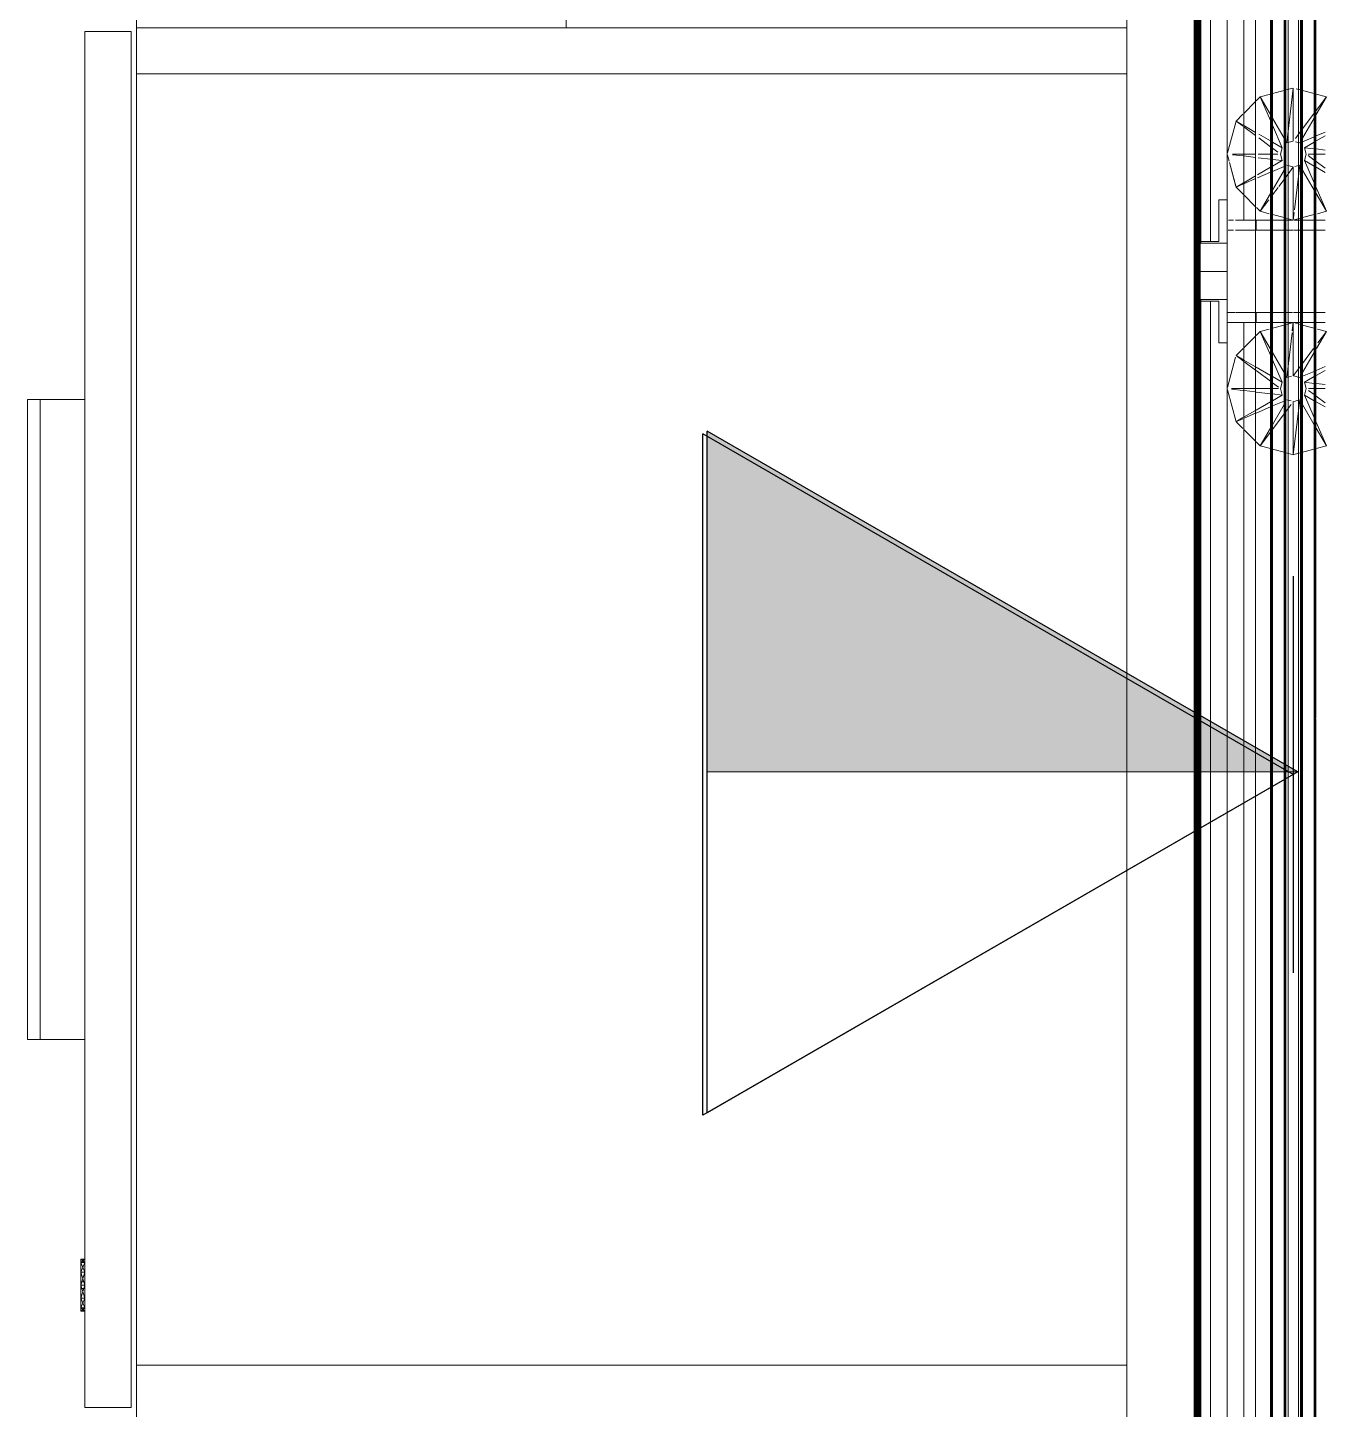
# Model space of a CAD drawing. Header units: inches. Extents: x 0 to 1536, y 72 to 1354.
# Drawn here: x 577.86 to 597.5, y 113.39 to 134.3 of the extents above; entities that cross this region are included whole.
import ezdxf

# ---------------------------------------------------------------- set-up
doc = ezdxf.new("R2010")
doc.units = ezdxf.units.IN
doc.header["$MEASUREMENT"] = 0
for name, color, linetype, lineweight in [('A-ANNO-NOTE', 131, 'Continuous', 9), ('G-IMPT', 8, 'Continuous', 9), ('I-FURN-PNLS', 30, 'Continuous', 9)]:
    doc.layers.add(name, color=color, linetype=linetype, lineweight=lineweight)

# ---------------------------------------------------------------- blocks, each defined once
blk = doc.blocks.new('WORKSTATION_1 - NCARB Leverage OPT A_dwg_3_KPWL4236-V59-Level XX  POWER _ SIGNAL')
at = {"layer": 'G-IMPT'}
for p, q in [((34.859, 0.5), (34.817, 0.345)), ((34.817, 0.345), (34.859, 0.5)), ((34.817, 0.345), (34.859, 0.5)), ((34.859, 0.5), (35.127, 0.345)), ((35.067, 0.345), (34.859, 0.5)), ((35.45, 0.345), (35.391, 0.48)), ((35.448, 0.48), (35.526, 0.345)), ((35.648, 0.345), (35.664, 0.48)), ((35.725, 0.48), (35.725, 0.345)), ((35.837, 0.345), (35.938, 0.48)), ((36.002, 0.48), (35.924, 0.345)), ((36.231, 0.345), (36.591, 0.5)), ((36.591, 0.5), (36.323, 0.345)), ((36.627, 0.365), (36.591, 0.5)), ((36.591, 0.5), (36.627, 0.365)), ((36.591, 0.5), (36.627, 0.365)), ((36.725, 0.345), (36.725, 0.48)), ((36.725, 0.48), (36.725, 0.345)), ((36.875, 0.48), (36.875, 0.345)), ((36.875, 0.48), (36.875, 0.345)), ((34.809, 0.315), (34.763, 0.14)), ((34.763, 0.14), (34.809, 0.315)), ((34.763, 0.14), (34.809, 0.315)), ((35.342, 0.14), (35.107, 0.315)), ((35.179, 0.315), (35.483, 0.14)), ((35.538, 0.14), (35.463, 0.315)), ((35.543, 0.315), (35.628, 0.169)), ((35.628, 0.169), (35.645, 0.315)), ((35.725, 0.315), (35.725, 0.223)), ((35.746, 0.223), (35.815, 0.315)), ((35.822, 0.169), (36.162, 0.315)), ((35.907, 0.315), (35.822, 0.169)), ((36.271, 0.315), (35.967, 0.14)), ((36.687, 0.14), (36.641, 0.315)), ((36.641, 0.315), (36.687, 0.14)), ((36.641, 0.315), (36.687, 0.14)), ((36.725, 0.14), (36.725, 0.315)), ((36.725, 0.315), (36.725, 0.14)), ((36.875, 0.315), (36.875, 0.14)), ((36.875, 0.315), (36.875, 0.14)), ((35.556, -0.097), (34.725, 0)), ((34.725, 0), (35.53, 0)), ((34.754, 0.11), (34.737, 0.043)), ((34.737, 0.043), (34.754, 0.11)), ((34.737, 0.043), (34.754, 0.11)), ((35.488, 0.032), (35.383, 0.11)), ((35.539, 0.031), (35.556, 0.097)), ((35.556, 0.097), (35.539, 0.031)), ((35.556, 0.097), (35.539, 0.031)), ((35.628, 0.169), (35.725, 0.195)), ((35.628, 0.169), (35.725, 0.195)), ((35.725, 0.195), (35.628, 0.169)), ((35.725, 0.195), (35.822, 0.169)), ((35.725, 0.195), (35.822, 0.169)), ((35.822, 0.169), (35.725, 0.195)), ((35.894, 0.097), (35.913, 0.025)), ((35.894, 0.097), (35.913, 0.025)), ((35.894, 0.097), (36.568, 0.018)), ((35.913, 0.025), (35.894, 0.097)), ((36.725, 0), (35.92, 0)), ((36.607, 0.014), (36.725, 0)), ((36.722, 0.012), (36.696, 0.11)), ((36.696, 0.11), (36.722, 0.012)), ((36.696, 0.11), (36.722, 0.012)), ((36.725, 0.012), (36.725, 0.11)), ((36.725, 0.11), (36.725, 0.012)), ((36.875, 0.11), (36.875, 0.01)), ((36.875, 0.11), (36.875, 0.01)), ((34.727, -0.008), (34.754, -0.11)), ((34.754, -0.11), (34.727, -0.008)), ((34.754, -0.11), (34.727, -0.008)), ((34.763, -0.14), (34.809, -0.315)), ((34.809, -0.315), (34.763, -0.14)), ((34.809, -0.315), (34.763, -0.14)), ((35.179, -0.315), (35.483, -0.14)), ((35.628, -0.169), (35.288, -0.315)), ((35.556, -0.097), (35.532, -0.006)), ((35.556, -0.097), (35.532, -0.006)), ((35.532, -0.006), (35.556, -0.097)), ((35.543, -0.315), (35.628, -0.169)), ((35.725, -0.195), (35.628, -0.169)), ((35.725, -0.195), (35.628, -0.169)), ((35.628, -0.169), (35.725, -0.195)), ((35.822, -0.169), (35.725, -0.195)), ((35.725, -0.195), (35.822, -0.169)), ((35.725, -0.195), (35.822, -0.169)), ((35.822, -0.169), (35.805, -0.315)), ((35.907, -0.315), (35.822, -0.169)), ((35.918, -0.005), (35.894, -0.097)), ((35.894, -0.097), (35.918, -0.005)), ((35.894, -0.097), (35.918, -0.005)), ((35.987, -0.315), (35.912, -0.14)), ((35.926, -0.005), (36.067, -0.11)), ((36.271, -0.315), (35.967, -0.14)), ((36.108, -0.14), (36.214, -0.219)), ((36.641, -0.315), (36.687, -0.14)), ((36.687, -0.14), (36.641, -0.315)), ((36.687, -0.14), (36.641, -0.315)), ((36.696, -0.11), (36.724, -0.002)), ((36.724, -0.002), (36.696, -0.11)), ((36.724, -0.002), (36.696, -0.11)), ((36.725, -0.11), (36.725, -0.002)), ((36.725, -0.002), (36.725, -0.11)), ((36.725, -0.315), (36.725, -0.14)), ((36.725, -0.14), (36.725, -0.315)), ((36.875, -0.002), (36.875, -0.11)), ((36.875, -0.002), (36.875, -0.11)), ((36.875, -0.14), (36.875, -0.315)), ((36.875, -0.14), (36.875, -0.315)), ((34.817, -0.345), (34.859, -0.5)), ((34.859, -0.5), (34.817, -0.345)), ((34.859, -0.5), (34.817, -0.345)), ((34.859, -0.5), (35.127, -0.345)), ((35.219, -0.345), (34.859, -0.5)), ((35.425, -0.52), (35.526, -0.345)), ((35.613, -0.345), (35.481, -0.522)), ((35.697, -0.232), (35.635, -0.315)), ((35.725, -0.315), (35.725, -0.232)), ((35.725, -0.53), (35.725, -0.345)), ((35.802, -0.345), (35.78, -0.532)), ((36.037, -0.54), (35.924, -0.345)), ((36.085, -0.542), (36, -0.345)), ((36.229, -0.231), (36.343, -0.315)), ((36.591, -0.5), (36.323, -0.345)), ((36.416, -0.37), (36.591, -0.5)), ((36.591, -0.5), (36.627, -0.365)), ((36.627, -0.365), (36.591, -0.5)), ((36.627, -0.365), (36.591, -0.5)), ((36.725, -0.562), (36.725, -0.345)), ((36.725, -0.345), (36.725, -0.562)), ((36.875, -0.345), (36.875, -0.562)), ((36.875, -0.345), (36.875, -0.562)), ((34.921, -0.562), (34.861, -0.502)), ((34.921, -0.562), (34.861, -0.502)), ((34.921, -0.562), (34.861, -0.502)), ((35.109, -0.75), (34.931, -0.572)), ((35.109, -0.75), (34.931, -0.572)), ((35.109, -0.75), (34.931, -0.572)), ((35.292, -0.75), (35.396, -0.57)), ((35.445, -0.57), (35.311, -0.75)), ((35.725, -0.75), (35.725, -0.57)), ((35.775, -0.57), (35.754, -0.75)), ((36.158, -0.75), (36.054, -0.57)), ((36.175, -0.75), (36.097, -0.57)), ((36.341, -0.75), (36.521, -0.57)), ((36.341, -0.75), (36.521, -0.57)), ((36.521, -0.57), (36.341, -0.75)), ((36.535, -0.556), (36.591, -0.5)), ((36.535, -0.556), (36.591, -0.5)), ((36.591, -0.5), (36.535, -0.556)), ((36.875, -0.562), (36.725, -0.562)), ((36.875, -0.562), (36.725, -0.562)), ((36.725, -0.75), (36.725, -0.57)), ((36.725, -0.57), (36.725, -0.75)), ((36.725, -0.75), (36.725, -0.57)), ((36.725, -0.75), (36.725, -0.57)), ((36.875, -0.57), (36.875, -0.872)), ((36.875, -0.872), (36.875, -0.57)), ((2.275, -0.75), (36.725, -0.75)), ((2.275, -0.75), (36.725, -0.75)), ((2.583, -0.75), (36.686, -0.75)), ((2.583, -0.75), (36.686, -0.75)), ((2.583, -0.75), (36.686, -0.75)), ((2.583, -0.75), (36.686, -0.75)), ((2.583, -0.75), (36.686, -0.75)), ((2.583, -0.75), (36.686, -0.75)), ((35.225, -0.866), (35.121, -0.762)), ((35.225, -0.866), (35.121, -0.762)), ((35.225, -0.866), (35.121, -0.762)), ((35.304, -0.76), (35.225, -0.866)), ((35.225, -0.866), (35.286, -0.761)), ((35.725, -0.919), (35.725, -0.757)), ((35.753, -0.757), (35.734, -0.919)), ((36.225, -0.866), (36.16, -0.754)), ((36.225, -0.866), (36.177, -0.754)), ((36.225, -0.866), (36.338, -0.753)), ((36.225, -0.866), (36.338, -0.753)), ((36.338, -0.753), (36.225, -0.866)), ((36.725, -0.872), (36.725, -0.75)), ((36.725, -0.75), (36.725, -0.872)), ((36.725, -0.872), (36.725, -0.75)), ((36.725, -0.75), (36.725, -0.872)), ((36.725, -0.75), (36.725, -0.872)), ((36.725, -0.75), (36.725, -0.872)), ((36.416, -1), (2.583, -1)), ((2.583, -1), (36.416, -1)), ((2.583, -1), (36.416, -1)), ((2.583, -1), (36.416, -1)), ((2.583, -1), (36.416, -1)), ((36.416, -1), (2.583, -1)), ((35.225, -0.866), (35.706, -0.995)), ((35.706, -0.995), (35.225, -0.866)), ((35.706, -0.995), (35.225, -0.866)), ((35.743, -0.995), (35.834, -0.971)), ((35.834, -0.971), (35.743, -0.995)), ((35.834, -0.971), (35.743, -0.995)), ((35.85, -0.967), (36.225, -0.866)), ((36.225, -0.866), (35.85, -0.967)), ((36.214, -0.869), (35.85, -0.967)), ((36.225, -0.866), (36.214, -0.869)), ((36.416, -1), (36.725, -1)), ((36.725, -1), (36.416, -1)), ((36.416, -1), (36.725, -1)), ((36.416, -1), (36.725, -1)), ((36.416, -1), (36.725, -1)), ((36.725, -1), (36.416, -1)), ((36.416, -1.125), (36.416, -1)), ((36.416, -1.007), (36.416, -1.125)), ((36.725, -0.981), (36.725, -0.904)), ((36.725, -0.904), (36.725, -0.981)), ((36.725, -0.981), (36.725, -0.904)), ((36.725, -0.904), (36.725, -0.981)), ((36.725, -0.904), (36.725, -0.981)), ((36.725, -0.904), (36.725, -0.981)), ((36.875, -0.902), (36.875, -0.983)), ((36.875, -0.983), (36.875, -0.902)), ((37.075, -1), (36.875, -1)), ((37.5, -1), (36.875, -1)), ((37.5, -1), (37.075, -1)), ((37.5, -1.41), (37.5, -1)), ((37.5, -1.41), (37.5, -1)), ((37.05, -1.25), (27.386, -1.25)), ((37.05, -1.25), (27.386, -1.25)), ((36.416, -1.125), (37.05, -1.125)), ((36.416, -1.125), (37.05, -1.125)), ((37.05, -1.25), (37.05, -1.125)), ((37.05, -1.125), (37.05, -1.4)), ((37.05, -1.25), (37.05, -1.4)), ((37.05, -1.5), (37.5, -1.5)), ((37.05, -1.5), (37.5, -1.5))]:
    blk.add_line(p, q, dxfattribs=at)
blk = doc.blocks.new('WORKSTATION_1 - NCARB Leverage OPT A_dwg_3_KECS22436-7491119-Level XX  POWER _ SIGNAL')
at = {"layer": 'G-IMPT'}
for p, q in [((2.583, -1), (36.416, -1)), ((27.386, -1), (36.416, -1)), ((36.416, -1), (36.725, -1)), ((36.416, -1), (36.725, -1)), ((36.725, -1), (36.875, -1)), ((36.725, -1), (36.875, -1)), ((36.875, -1), (37.075, -1)), ((36.875, -1), (37.075, -1)), ((37.075, -1.118), (37.075, -1)), ((37.075, -1.118), (37.075, -1)), ((37.075, -1.4), (37.075, -1.146)), ((37.075, -1.4), (37.075, -1.146)), ((1.95, -1.4), (37.05, -1.4)), ((1.95, -1.437), (37.05, -1.437)), ((11.472, -1.41), (37.05, -1.437)), ((27.386, -1.41), (37.05, -1.4)), ((27.386, -1.437), (37.05, -1.437)), ((27.386, -1.461), (37.026, -1.471)), ((33.763, -1.44), (37.05, -1.437)), ((37.068, -1.437), (37.046, -1.471)), ((37.068, -1.437), (37.046, -1.471)), ((37.068, -1.437), (37.046, -1.471)), ((37.075, -1.4), (37.068, -1.437)), ((37.075, -1.4), (37.068, -1.437)), ((37.075, -1.4), (37.068, -1.437)), ((1.974, -1.471), (37.026, -1.471)), ((2.013, -1.493), (37.026, -1.471)), ((2.013, -1.493), (36.987, -1.493)), ((2.013, -1.493), (36.973, -1.5)), ((2.025, -1.5), (36.975, -1.5)), ((27.386, -1.471), (37.026, -1.471)), ((27.386, -1.487), (36.987, -1.493)), ((27.386, -1.493), (36.987, -1.493)), ((27.386, -1.495), (36.987, -1.493)), ((27.824, -1.5), (36.975, -1.5)), ((37.012, -1.493), (36.975, -1.5)), ((37.012, -1.493), (36.975, -1.5)), ((37.012, -1.493), (36.975, -1.5)), ((37.046, -1.471), (37.012, -1.493)), ((37.046, -1.471), (37.012, -1.493)), ((37.046, -1.471), (37.012, -1.493))]:
    blk.add_line(p, q, dxfattribs=at)
blk = doc.blocks.new('WORKSTATION_1 - NCARB Leverage OPT A_dwg_3_KESS1236-7491117-Level XX  POWER _ SIGNAL')
at = {"layer": 'G-IMPT'}
for p, q in [((37.075, -1), (1.925, -1)), ((2.583, -1), (36.416, -1)), ((36.416, -1), (36.725, -1)), ((36.725, -1), (36.875, -1)), ((36.875, -1), (37.075, -1)), ((37.075, -1), (37.075, -1.118)), ((37.075, -1.4), (37.075, -1)), ((37.075, -1.146), (37.075, -1.4)), ((37.075, -1.4), (1.925, -1.4)), ((37.05, -1.437), (1.925, -1.4)), ((37.05, -1.437), (1.95, -1.437)), ((37.05, -1.437), (33.763, -1.44)), ((37.062, -1.45), (37.025, -1.487)), ((37.062, -1.45), (37.046, -1.471)), ((37.062, -1.45), (37.068, -1.437)), ((37.075, -1.4), (37.068, -1.437)), ((37.068, -1.437), (37.075, -1.4)), ((37.046, -1.471), (1.954, -1.471)), ((37.046, -1.471), (1.988, -1.493)), ((37.012, -1.493), (1.988, -1.493)), ((36.973, -1.5), (1.988, -1.493)), ((2.025, -1.5), (36.975, -1.5)), ((36.975, -1.5), (2.025, -1.5)), ((36.975, -1.5), (37.012, -1.493)), ((36.975, -1.5), (37.012, -1.493)), ((37.025, -1.487), (37.012, -1.493)), ((37.025, -1.487), (37.046, -1.471))]:
    blk.add_line(p, q, dxfattribs=at)
blk = doc.blocks.new('WORKSTATION_1 - NCARB Leverage OPT A_dwg_3_42PP AA36_000000-V60-Level XX  POWER _ SIGNAL')
for name in ['WORKSTATION_1 - NCARB Leverage OPT A_dwg_3_KPWL4236-V59-Level XX  POWER _ SIGNAL', 'WORKSTATION_1 - NCARB Leverage OPT A_dwg_3_KECS22436-7491119-Level XX  POWER _ SIGNAL', 'WORKSTATION_1 - NCARB Leverage OPT A_dwg_3_KESS1236-7491117-Level XX  POWER _ SIGNAL']:
    blk.add_blockref(name, (0, 0))
blk = doc.blocks.new('WORKSTATION_1 - NCARB Leverage OPT A_dwg_3_KPWL4236-V61-Level XX  POWER _ SIGNAL')
at = {"layer": 'G-IMPT'}
for p, q in [((2.125, 0.48), (2.125, 0.345)), ((2.125, 0.345), (2.125, 0.48)), ((2.275, 0.48), (2.275, 0.345)), ((2.275, 0.345), (2.275, 0.48)), ((2.409, 0.5), (2.373, 0.365)), ((2.373, 0.365), (2.409, 0.5)), ((2.373, 0.365), (2.409, 0.5)), ((2.409, 0.5), (2.668, 0.351)), ((2.583, 0.37), (2.409, 0.5)), ((3, 0.345), (2.941, 0.48)), ((2.998, 0.48), (3.076, 0.345)), ((3.198, 0.345), (3.214, 0.48)), ((3.275, 0.48), (3.275, 0.345)), ((3.387, 0.345), (3.488, 0.48)), ((3.552, 0.48), (3.474, 0.345)), ((3.781, 0.345), (4.141, 0.5)), ((4.141, 0.5), (3.873, 0.345)), ((4.183, 0.345), (4.141, 0.5)), ((4.141, 0.5), (4.183, 0.345)), ((4.141, 0.5), (4.183, 0.345)), ((2.125, 0.315), (2.125, 0.14)), ((2.125, 0.14), (2.125, 0.315)), ((2.275, 0.315), (2.275, 0.14)), ((2.275, 0.14), (2.275, 0.315)), ((2.359, 0.315), (2.313, 0.14)), ((2.313, 0.14), (2.359, 0.315)), ((2.313, 0.14), (2.359, 0.315)), ((2.892, 0.14), (2.668, 0.307)), ((2.729, 0.315), (3.033, 0.14)), ((3.088, 0.14), (3.013, 0.315)), ((3.093, 0.315), (3.178, 0.169)), ((3.178, 0.169), (3.195, 0.315)), ((3.275, 0.315), (3.275, 0.232)), ((3.303, 0.232), (3.365, 0.315)), ((3.372, 0.169), (3.712, 0.315)), ((3.457, 0.315), (3.372, 0.169)), ((3.821, 0.315), (3.517, 0.14)), ((4.237, 0.14), (4.191, 0.315)), ((4.191, 0.315), (4.237, 0.14)), ((4.191, 0.315), (4.237, 0.14)), ((2.125, 0.11), (2.125, 0.002)), ((2.125, 0.002), (2.125, 0.11)), ((2.275, 0.11), (2.275, 0.002)), ((2.275, 0.002), (2.275, 0.11)), ((2.399, -0.015), (2.275, 0)), ((2.275, 0), (3.08, 0)), ((2.304, 0.11), (2.276, 0.002)), ((2.276, 0.002), (2.304, 0.11)), ((2.276, 0.002), (2.304, 0.11)), ((3.074, 0.005), (2.933, 0.11)), ((3.082, 0.005), (3.106, 0.097)), ((3.106, 0.097), (3.082, 0.005)), ((3.106, 0.097), (3.082, 0.005)), ((3.178, 0.169), (3.275, 0.195)), ((3.275, 0.195), (3.178, 0.169)), ((3.275, 0.195), (3.178, 0.169)), ((3.275, 0.195), (3.372, 0.169)), ((3.275, 0.195), (3.372, 0.169)), ((3.372, 0.169), (3.275, 0.195)), ((3.444, 0.097), (3.468, 0.006)), ((3.444, 0.097), (3.468, 0.006)), ((3.468, 0.006), (3.444, 0.097)), ((3.444, 0.097), (4.275, 0)), ((4.275, 0), (3.47, 0)), ((4.273, 0.009), (4.246, 0.11)), ((4.246, 0.11), (4.273, 0.009)), ((4.246, 0.11), (4.273, 0.009)), ((4.246, -0.11), (4.275, 0)), ((4.275, 0), (4.246, -0.11)), ((4.275, 0), (4.246, -0.11)), ((2.125, -0.01), (2.125, -0.11)), ((2.125, -0.11), (2.125, -0.01)), ((2.125, -0.14), (2.125, -0.315)), ((2.125, -0.315), (2.125, -0.14)), ((2.275, -0.013), (2.275, -0.11)), ((2.275, -0.11), (2.275, -0.013)), ((2.275, -0.14), (2.275, -0.315)), ((2.275, -0.315), (2.275, -0.14)), ((2.278, -0.013), (2.304, -0.11)), ((2.304, -0.11), (2.278, -0.013)), ((2.304, -0.11), (2.278, -0.013)), ((2.313, -0.14), (2.359, -0.315)), ((2.359, -0.315), (2.313, -0.14)), ((2.359, -0.315), (2.313, -0.14)), ((3.106, -0.097), (2.432, -0.018)), ((2.729, -0.315), (3.033, -0.14)), ((3.178, -0.169), (2.838, -0.315)), ((3.106, -0.097), (3.087, -0.025)), ((3.087, -0.025), (3.106, -0.097)), ((3.087, -0.025), (3.106, -0.097)), ((3.093, -0.315), (3.178, -0.169)), ((3.275, -0.195), (3.178, -0.169)), ((3.178, -0.169), (3.275, -0.195)), ((3.178, -0.169), (3.275, -0.195)), ((3.372, -0.169), (3.275, -0.195)), ((3.372, -0.169), (3.275, -0.195)), ((3.275, -0.195), (3.372, -0.169)), ((3.372, -0.169), (3.355, -0.315)), ((3.457, -0.315), (3.372, -0.169)), ((3.461, -0.031), (3.444, -0.097)), ((3.461, -0.031), (3.444, -0.097)), ((3.444, -0.097), (3.461, -0.031)), ((3.537, -0.315), (3.462, -0.14)), ((3.513, -0.032), (3.617, -0.11)), ((3.821, -0.315), (3.517, -0.14)), ((3.658, -0.14), (3.893, -0.315)), ((4.191, -0.315), (4.237, -0.14)), ((4.237, -0.14), (4.191, -0.315)), ((4.237, -0.14), (4.191, -0.315)), ((2.125, -0.345), (2.125, -0.562)), ((2.125, -0.562), (2.125, -0.345)), ((2.275, -0.345), (2.275, -0.562)), ((2.275, -0.562), (2.275, -0.345)), ((2.373, -0.365), (2.409, -0.5)), ((2.409, -0.5), (2.373, -0.365)), ((2.409, -0.5), (2.373, -0.365)), ((2.769, -0.345), (2.409, -0.5)), ((2.409, -0.5), (2.668, -0.351)), ((2.95, -0.562), (3.076, -0.345)), ((3.163, -0.345), (3.001, -0.562)), ((3.254, -0.223), (3.185, -0.315)), ((3.275, -0.315), (3.275, -0.223)), ((3.275, -0.562), (3.275, -0.345)), ((3.352, -0.345), (3.326, -0.562)), ((3.6, -0.562), (3.474, -0.345)), ((3.644, -0.562), (3.55, -0.345)), ((4.141, -0.5), (3.873, -0.345)), ((3.933, -0.345), (4.141, -0.5)), ((4.141, -0.5), (4.183, -0.345)), ((4.183, -0.345), (4.141, -0.5)), ((4.183, -0.345), (4.141, -0.5)), ((2.275, -0.562), (2.125, -0.562)), ((2.275, -0.562), (2.125, -0.562)), ((2.125, -0.57), (2.125, -0.872)), ((2.125, -0.57), (2.125, -0.872)), ((2.275, -0.57), (2.275, -0.75)), ((2.275, -0.75), (2.275, -0.57)), ((2.275, -0.75), (2.275, -0.57)), ((2.275, -0.75), (2.275, -0.57)), ((2.471, -0.562), (2.409, -0.5)), ((2.471, -0.562), (2.409, -0.5)), ((2.471, -0.562), (2.409, -0.5)), ((2.657, -0.748), (2.479, -0.57)), ((2.657, -0.748), (2.479, -0.57)), ((2.657, -0.748), (2.479, -0.57)), ((2.844, -0.747), (2.946, -0.57)), ((2.995, -0.57), (2.864, -0.747)), ((3.275, -0.745), (3.275, -0.57)), ((3.325, -0.57), (3.305, -0.744)), ((3.704, -0.742), (3.604, -0.57)), ((3.722, -0.742), (3.647, -0.57)), ((3.9, -0.741), (4.071, -0.57)), ((3.9, -0.741), (4.071, -0.57)), ((4.071, -0.57), (3.9, -0.741)), ((4.079, -0.562), (4.141, -0.5)), ((4.079, -0.562), (4.141, -0.5)), ((4.141, -0.5), (4.079, -0.562)), ((2.275, -0.75), (2.545, -0.75)), ((2.275, -0.75), (2.275, -0.872)), ((2.275, -0.75), (2.275, -0.872)), ((2.275, -0.75), (2.545, -0.75)), ((2.275, -0.75), (2.545, -0.75)), ((2.275, -0.872), (2.275, -0.75)), ((2.275, -0.872), (2.275, -0.75)), ((2.275, -0.75), (2.545, -0.75)), ((2.275, -0.872), (2.275, -0.75)), ((2.275, -0.75), (36.725, -0.75)), ((2.275, -0.872), (2.275, -0.75)), ((2.275, -0.75), (36.725, -0.75)), ((2.275, -0.75), (2.545, -0.75)), ((2.275, -0.75), (2.545, -0.75)), ((2.583, -0.75), (36.686, -0.75)), ((2.583, -0.75), (36.686, -0.75)), ((2.583, -0.75), (36.686, -0.75)), ((2.583, -0.75), (36.686, -0.75)), ((2.583, -0.75), (36.686, -0.75)), ((2.583, -0.75), (36.686, -0.75)), ((2.775, -0.866), (2.668, -0.759)), ((2.775, -0.866), (2.668, -0.759)), ((2.775, -0.866), (2.668, -0.759)), ((2.858, -0.754), (2.775, -0.866)), ((2.775, -0.866), (2.84, -0.754)), ((3.275, -0.934), (3.275, -0.757)), ((3.303, -0.758), (3.283, -0.933)), ((3.77, -0.858), (3.714, -0.761)), ((3.771, -0.858), (3.73, -0.761)), ((3.784, -0.857), (3.879, -0.762)), ((3.784, -0.857), (3.879, -0.762)), ((3.879, -0.762), (3.784, -0.857)), ((1.5, -1), (1.5, -1.41)), ((1.925, -1), (1.5, -1)), ((2.125, -1), (1.5, -1)), ((1.5, -1), (1.5, -1.41)), ((2.125, -1), (1.925, -1)), ((2.125, -0.883), (2.125, -0.998)), ((2.125, -0.883), (2.125, -0.998)), ((2.275, -0.88), (2.275, -0.999)), ((2.275, -0.88), (2.275, -0.999)), ((2.275, -0.999), (2.275, -0.88)), ((2.275, -0.999), (2.275, -0.88)), ((2.275, -0.999), (2.275, -0.88)), ((2.275, -0.999), (2.275, -0.88)), ((2.583, -1), (2.275, -1)), ((2.275, -1), (2.583, -1)), ((2.275, -1), (2.583, -1)), ((2.583, -1), (2.275, -1)), ((2.275, -1), (2.583, -1)), ((2.583, -1), (2.275, -1)), ((36.416, -1), (2.583, -1)), ((2.583, -1), (36.416, -1)), ((2.583, -1), (36.416, -1)), ((2.583, -1), (36.416, -1)), ((2.583, -1), (36.416, -1)), ((36.416, -1), (2.583, -1)), ((2.583, -1.003), (2.583, -1.125)), ((2.583, -1.125), (2.583, -1.003)), ((2.799, -0.872), (3.257, -0.995)), ((3.257, -0.995), (2.799, -0.872)), ((3.257, -0.995), (2.799, -0.872)), ((3.294, -0.995), (3.775, -0.866)), ((3.775, -0.866), (3.294, -0.995)), ((3.775, -0.866), (3.294, -0.995)), ((2.583, -1.125), (1.95, -1.125)), ((1.95, -1.25), (1.95, -1.125)), ((1.95, -1.125), (1.95, -1.4)), ((1.95, -1.125), (2.583, -1.125)), ((1.95, -1.25), (1.95, -1.4)), ((37.024, -1.25), (1.95, -1.25)), ((37.05, -1.25), (1.95, -1.25)), ((1.95, -1.5), (1.5, -1.5)), ((1.95, -1.5), (1.5, -1.5))]:
    blk.add_line(p, q, dxfattribs=at)
blk = doc.blocks.new('WORKSTATION_1 - NCARB Leverage OPT A_dwg_3_KESS2436-7491116-Level XX  POWER _ SIGNAL')
at = {"layer": 'G-IMPT'}
for p, q in [((2.125, -1), (1.925, -1)), ((1.925, -1.118), (1.925, -1)), ((1.925, -1), (2.125, -1)), ((1.925, -1.118), (1.925, -1)), ((2.275, -1), (2.125, -1)), ((2.125, -1), (2.275, -1)), ((2.583, -1), (2.275, -1)), ((2.275, -1), (2.583, -1)), ((36.416, -1), (2.583, -1)), ((2.583, -1), (36.416, -1)), ((1.925, -1.4), (1.925, -1.146)), ((1.925, -1.4), (1.925, -1.146)), ((1.925, -1.4), (1.932, -1.437)), ((1.925, -1.4), (1.932, -1.437)), ((1.932, -1.437), (1.925, -1.4)), ((1.932, -1.437), (1.954, -1.471)), ((1.932, -1.437), (1.954, -1.471)), ((1.932, -1.437), (1.954, -1.471)), ((37.024, -1.4), (1.95, -1.4)), ((37.024, -1.4), (1.95, -1.437)), ((1.95, -1.4), (11.472, -1.41)), ((37.024, -1.4), (1.95, -1.4)), ((37.024, -1.437), (1.95, -1.437)), ((37.024, -1.437), (1.95, -1.437)), ((37.024, -1.471), (1.95, -1.437)), ((37.024, -1.437), (2.69, -1.47)), ((11.472, -1.41), (37.024, -1.437)), ((1.954, -1.471), (1.988, -1.493)), ((1.954, -1.471), (1.988, -1.493)), ((1.954, -1.471), (1.988, -1.493)), ((2.668, -1.47), (1.974, -1.471)), ((37.046, -1.471), (1.974, -1.471)), ((1.974, -1.471), (37.024, -1.471)), ((36.987, -1.493), (1.974, -1.471)), ((2.025, -1.5), (1.988, -1.493)), ((1.988, -1.493), (2.025, -1.5)), ((2.025, -1.5), (1.988, -1.493)), ((14.549, -1.485), (2.013, -1.493)), ((36.987, -1.493), (2.013, -1.493)), ((2.013, -1.493), (36.987, -1.493)), ((2.013, -1.493), (36.975, -1.5)), ((36.975, -1.5), (2.025, -1.5)), ((36.975, -1.5), (2.025, -1.5)), ((36.987, -1.493), (2.027, -1.5)), ((37.024, -1.471), (14.582, -1.485))]:
    blk.add_line(p, q, dxfattribs=at)
blk = doc.blocks.new('WORKSTATION_1 - NCARB Leverage OPT A_dwg_3_KESS1236-V39-Level XX  POWER _ SIGNAL')
at = {"layer": 'G-IMPT'}
for p, q in [((1.925, -1), (1.925, -1.118)), ((1.925, -1), (2.125, -1)), ((37.075, -1), (1.925, -1)), ((1.925, -1), (1.925, -1.4)), ((2.125, -1), (2.275, -1)), ((2.275, -1), (2.583, -1)), ((2.583, -1), (36.416, -1)), ((1.925, -1.146), (1.925, -1.4)), ((1.925, -1.4), (1.932, -1.437)), ((1.925, -1.4), (1.932, -1.437)), ((37.068, -1.437), (1.925, -1.4)), ((37.075, -1.4), (1.925, -1.4)), ((1.938, -1.45), (1.932, -1.437)), ((1.932, -1.437), (1.954, -1.471)), ((1.938, -1.45), (1.954, -1.471)), ((1.938, -1.45), (1.975, -1.487)), ((37.024, -1.437), (1.95, -1.437)), ((37.068, -1.437), (2.69, -1.47)), ((2.668, -1.47), (1.954, -1.471)), ((1.975, -1.487), (1.954, -1.471)), ((37.024, -1.471), (1.954, -1.471)), ((1.954, -1.471), (1.988, -1.493)), ((1.975, -1.487), (1.988, -1.493)), ((14.549, -1.485), (1.988, -1.493)), ((2.025, -1.5), (1.988, -1.493)), ((1.988, -1.493), (2.025, -1.5)), ((37.012, -1.493), (1.988, -1.493)), ((36.975, -1.5), (1.988, -1.493)), ((2.025, -1.5), (36.975, -1.5)), ((36.975, -1.5), (2.025, -1.5)), ((37.046, -1.471), (14.582, -1.485))]:
    blk.add_line(p, q, dxfattribs=at)
blk = doc.blocks.new('WORKSTATION_1 - NCARB Leverage OPT A_dwg_3_42NN AA36_000000-V62-Level XX  POWER _ SIGNAL')
for name in ['WORKSTATION_1 - NCARB Leverage OPT A_dwg_3_KPWL4236-V61-Level XX  POWER _ SIGNAL', 'WORKSTATION_1 - NCARB Leverage OPT A_dwg_3_KESS2436-7491116-Level XX  POWER _ SIGNAL', 'WORKSTATION_1 - NCARB Leverage OPT A_dwg_3_KESS1236-V39-Level XX  POWER _ SIGNAL']:
    blk.add_blockref(name, (0, 0))
blk = doc.blocks.new('WORKSTATION_1 - NCARB Leverage OPT A_dwg_3_KPGAS0972-V64-Level XX  POWER _ SIGNAL')
at = {"layer": 'G-IMPT'}
for p, q in [((73.459, 0.315), (1.5, 0.328)), ((73.459, 0.315), (1.5, 0.315)), ((73.459, 0.33), (1.733, 0.33)), ((73.459, 0.332), (1.734, 0.345)), ((1.734, 0.332), (73.459, 0.332)), ((73.459, 0.33), (1.734, 0.332)), ((1.5, 0.14), (73.459, 0.14)), ((73.459, 0.132), (1.5, 0.14)), ((73.459, 0.125), (1.5, 0.132)), ((1.5, 0.132), (73.459, 0.132)), ((1.5, 0.125), (73.459, 0.125)), ((1.5, 0.125), (73.459, 0.125)), ((73.459, 0.123), (1.742, 0.125)), ((73.459, 0.11), (1.742, 0.123)), ((1.742, 0.123), (73.459, 0.123)), ((73.459, 0.11), (1.742, 0.11)), ((73.459, -0.14), (1.5, -0.127)), ((1.5, -0.127), (73.459, -0.127)), ((73.459, -0.14), (1.5, -0.14)), ((73.459, -0.117), (1.742, -0.11)), ((1.742, -0.117), (73.459, -0.117)), ((73.459, -0.125), (1.742, -0.118)), ((1.742, -0.125), (73.459, -0.125)), ((1.5, -0.315), (73.459, -0.315)), ((73.459, -0.322), (1.5, -0.315)), ((1.5, -0.322), (73.459, -0.322)), ((73.459, -0.33), (1.5, -0.322)), ((73.459, -0.33), (1.5, -0.33)), ((1.742, -0.332), (73.459, -0.332)), ((73.459, -0.345), (1.742, -0.332)), ((73.459, -0.345), (1.742, -0.345)), ((73.459, -0.57), (1.742, -0.57)), ((73.459, -0.57), (1.742, -0.57)), ((1.5, -1.44), (73.459, -1.44)), ((1.5, -1.44), (73.459, -1.44)), ((73.459, -1.44), (1.5, -1.444)), ((1.5, -1.444), (73.459, -1.444)), ((73.459, -1.444), (1.5, -1.455)), ((1.5, -1.455), (73.459, -1.455)), ((73.459, -1.455), (1.5, -1.47)), ((73.459, -1.41), (1.742, -1.41)), ((73.459, -1.41), (1.742, -1.425)), ((1.742, -1.425), (73.459, -1.425)), ((73.459, -1.436), (1.742, -1.44)), ((1.742, -1.44), (73.459, -1.44)), ((73.459, -1.47), (1.742, -1.44)), ((1.764, -1.436), (73.459, -1.436)), ((73.459, -1.425), (1.767, -1.436)), ((1.5, -1.47), (73.459, -1.47)), ((73.459, -1.47), (1.5, -1.485)), ((1.5, -1.47), (73.459, -1.47)), ((73.459, -1.492), (1.5, -1.47)), ((1.5, -1.485), (73.459, -1.485)), ((73.459, -1.485), (1.5, -1.496)), ((1.5, -1.492), (73.459, -1.492)), ((73.459, -1.5), (1.5, -1.492)), ((1.5, -1.496), (73.459, -1.496)), ((73.459, -1.496), (1.5, -1.5)), ((1.5, -1.5), (73.459, -1.5)), ((1.5, -1.5), (73.459, -1.5))]:
    blk.add_line(p, q, dxfattribs=at)
blk = doc.blocks.new('WORKSTATION_1 - NCARB Leverage OPT A_dwg_3_UGHS1672R-V65-Level XX  POWER _ SIGNAL')
at = {"layer": 'G-IMPT'}
for p, q in [((26.088, 16), (35.239, 16)), ((26.088, 16), (35.239, 16)), ((26.088, 16), (35.239, 16)), ((26.088, 16), (35.239, 16)), ((26.088, 16), (35.239, 16)), ((35.239, 16), (26.088, 16)), ((35.239, 16), (35.314, 16)), ((35.239, 16), (35.314, 16)), ((35.239, 16), (35.314, 16)), ((35.239, 16), (35.314, 16)), ((35.239, 16), (35.314, 16)), ((35.314, 16), (35.239, 16)), ((35.314, 16), (36.214, 16)), ((35.314, 16), (36.214, 16)), ((35.314, 16), (36.214, 16)), ((35.314, 16), (36.214, 16)), ((35.314, 16), (36.214, 16)), ((36.214, 16), (35.314, 16)), ((36.214, 16), (36.289, 16)), ((36.214, 16), (36.289, 16)), ((36.214, 16), (36.289, 16)), ((36.214, 16), (36.289, 16)), ((36.214, 16), (36.289, 16)), ((36.289, 16), (36.214, 16)), ((36.289, 16), (71.181, 16)), ((36.289, 16), (71.181, 16)), ((36.289, 16), (71.181, 16)), ((36.289, 16), (71.181, 16)), ((36.289, 16), (71.239, 16)), ((71.239, 16), (36.289, 16)), ((26.088, 14.984), (32.076, 14.984)), ((26.088, 14.984), (71.181, 14.984)), ((32.076, 14.984), (32.777, 14.984)), ((32.777, 14.984), (32.076, 14.984)), ((32.076, 0), (32.076, 14.984)), ((32.076, 0), (32.076, 14.984)), ((32.777, 14.984), (32.076, 14.984)), ((32.777, 14.984), (52.316, 14.984)), ((32.777, 0), (32.777, 14.984)), ((32.777, 0), (32.777, 14.984)), ((52.316, 14.984), (53.017, 14.984)), ((53.017, 14.984), (52.316, 14.984)), ((52.316, 0), (52.316, 14.984)), ((52.316, 0), (52.316, 14.984)), ((53.017, 14.984), (52.316, 14.984)), ((26.088, 6.5), (32.076, 6.5)), ((26.088, 6.5), (32.076, 6.5)), ((32.076, 0), (32.076, 6.5)), ((32.076, 0), (32.076, 6.5)), ((26.088, 0), (71.882, 0)), ((26.088, 0), (71.882, 0)), ((32.777, 0), (32.076, 0)), ((32.777, 0), (32.076, 0)), ((32.777, 0), (32.076, 0)), ((32.777, 0), (32.076, 0)), ((52.316, 0), (32.777, 0)), ((52.316, 0), (32.777, 0)), ((53.017, 0), (52.316, 0)), ((53.017, 0), (52.316, 0)), ((53.017, 0), (52.316, 0)), ((53.017, 0), (52.316, 0)), ((52.958, -0.079), (32.135, -0.079)), ((32.135, -0.079), (32.135, -0.78)), ((52.958, -0.079), (32.135, -0.079)), ((32.135, -0.079), (32.135, -0.78)), ((32.135, -0.079), (32.135, -0.78)), ((52.958, -0.079), (32.135, -0.079)), ((52.958, -0.079), (32.135, -0.079)), ((32.135, -0.079), (32.135, -0.78)), ((52.958, -0.079), (52.958, -0.78)), ((52.958, -0.079), (52.958, -0.78)), ((52.958, -0.079), (52.958, -0.78)), ((52.958, -0.079), (52.958, -0.78)), ((37.704, -0.78), (32.135, -0.78)), ((37.704, -0.78), (32.135, -0.78)), ((37.704, -0.78), (32.135, -0.78)), ((52.958, -0.78), (32.135, -0.78)), ((47.389, -0.78), (37.704, -0.78)), ((47.389, -0.78), (37.704, -0.78)), ((47.389, -0.78), (37.704, -0.78)), ((37.704, -0.78), (47.389, -0.78)), ((37.704, -0.78), (47.389, -0.78)), ((37.704, -1.458), (37.704, -0.78)), ((37.704, -0.78), (47.389, -0.78)), ((37.704, -1.646), (37.704, -0.78)), ((37.704, -1.458), (37.704, -0.78)), ((37.704, -1.646), (37.704, -0.78)), ((37.704, -0.78), (47.389, -0.78)), ((50.766, -0.78), (47.389, -0.78)), ((50.766, -0.78), (47.389, -0.78)), ((50.766, -0.78), (47.389, -0.78)), ((47.389, -1.458), (47.389, -0.78)), ((47.389, -1.646), (47.389, -0.78)), ((47.389, -1.458), (47.389, -0.78)), ((47.389, -1.646), (47.389, -0.78)), ((50.714, -0.78), (50.766, -0.78)), ((50.766, -0.78), (50.714, -0.78)), ((50.714, -0.839), (50.714, -0.78)), ((50.766, -0.839), (50.714, -0.78)), ((50.714, -0.839), (50.766, -0.78)), ((51.448, -0.78), (50.766, -0.78)), ((51.448, -0.78), (50.766, -0.78)), ((51.448, -0.78), (50.766, -0.78)), ((50.766, -0.78), (50.91, -0.78)), ((50.91, -0.78), (50.766, -0.78)), ((50.766, -0.839), (50.766, -0.78)), ((50.91, -0.839), (50.766, -0.78)), ((50.766, -0.839), (50.91, -0.78)), ((50.766, -0.839), (50.766, -0.78)), ((50.91, -0.78), (51.107, -0.78)), ((51.107, -0.78), (50.91, -0.78)), ((50.91, -0.839), (50.91, -0.78)), ((51.107, -0.839), (50.91, -0.78)), ((50.91, -0.839), (51.107, -0.78)), ((50.91, -0.839), (50.91, -0.78)), ((51.156, -0.78), (51.058, -0.78)), ((51.156, -0.78), (51.058, -0.78)), ((51.058, -0.839), (51.058, -0.794)), ((51.058, -0.839), (51.058, -0.794)), ((51.107, -0.78), (51.304, -0.78)), ((51.304, -0.78), (51.107, -0.78)), ((51.107, -0.839), (51.107, -0.78)), ((51.304, -0.839), (51.107, -0.78)), ((51.107, -0.839), (51.304, -0.78)), ((51.107, -0.839), (51.107, -0.78)), ((51.156, -0.824), (51.156, -0.78)), ((51.156, -0.824), (51.156, -0.78)), ((51.448, -0.78), (51.304, -0.78)), ((51.448, -0.78), (51.304, -0.78)), ((51.304, -0.839), (51.304, -0.78)), ((51.448, -0.839), (51.304, -0.78)), ((51.304, -0.839), (51.448, -0.78)), ((51.304, -0.839), (51.304, -0.78)), ((52.958, -0.78), (51.448, -0.78)), ((52.958, -0.78), (51.448, -0.78)), ((52.958, -0.78), (51.448, -0.78)), ((51.501, -0.78), (51.448, -0.78)), ((51.448, -0.78), (51.501, -0.78)), ((51.448, -0.839), (51.448, -0.78)), ((51.448, -0.839), (51.501, -0.78)), ((51.448, -0.839), (51.448, -0.78)), ((51.501, -0.839), (51.448, -0.78)), ((51.501, -0.839), (51.501, -0.78)), ((50.766, -0.839), (50.714, -0.839)), ((50.714, -0.839), (50.766, -0.839)), ((50.91, -0.839), (50.766, -0.839)), ((50.766, -0.839), (50.91, -0.839)), ((51.107, -0.839), (50.91, -0.839)), ((50.91, -0.839), (51.107, -0.839)), ((51.156, -0.839), (51.058, -0.839)), ((51.156, -0.839), (51.058, -0.839)), ((51.304, -0.839), (51.107, -0.839)), ((51.107, -0.839), (51.304, -0.839)), ((51.448, -0.839), (51.304, -0.839)), ((51.448, -0.839), (51.304, -0.839)), ((51.448, -0.839), (51.501, -0.839)), ((51.501, -0.839), (51.448, -0.839)), ((37.704, -1.591), (37.704, -1.458)), ((37.704, -1.646), (37.704, -1.458)), ((37.704, -1.458), (47.389, -1.458)), ((37.704, -1.458), (47.389, -1.458)), ((47.389, -1.591), (47.389, -1.458)), ((47.389, -1.646), (47.389, -1.458)), ((37.704, -1.646), (37.704, -1.591)), ((37.704, -1.646), (47.389, -1.646)), ((37.704, -1.646), (47.389, -1.646)), ((47.389, -1.646), (47.389, -1.591))]:
    blk.add_line(p, q, dxfattribs=at)
blk = doc.blocks.new('WORKSTATION_1 - Layout - Option A-V66-Level XX  POWER _ SIGNAL')
at = {"layer": 'I-FURN-PNLS'}
for p, q in [((-0.332, -72.616), (-0.345, -0.656)), ((-0.33, -72.616), (-0.332, -0.656)), ((-0.33, -0.656), (-0.33, -72.616)), ((-0.315, -72.616), (-0.328, -0.656)), ((-0.315, -0.656), (-0.315, -72.616)), ((-0.315, -0.656), (-0.315, -72.616)), ((-0.132, -72.616), (-0.14, -0.656)), ((-0.132, -72.616), (-0.132, -0.656)), ((-0.132, -0.656), (-0.132, -72.616)), ((-0.132, -72.425), (-0.132, -0.656)), ((-0.125, -0.656), (-0.125, -72.616)), ((-0.125, -0.656), (-0.125, -72.616)), ((-0.123, -0.656), (-0.11, -72.616)), ((-0.118, -0.759), (-0.118, -72.512)), ((-0.11, -72.616), (-0.11, -0.656)), ((-0.078, -0.799), (-0.078, -72.472)), ((0.078, -72.472), (0.078, -0.799)), ((0.117, -72.616), (0.11, -0.656)), ((0.125, -72.616), (0.117, -0.656)), ((0.118, -0.759), (0.118, -72.521)), ((0.125, -0.656), (0.125, -72.616)), ((0.14, -72.616), (0.127, -0.656)), ((0.14, -0.656), (0.14, -72.616)), ((0.14, -72.616), (0.14, -0.656)), ((0.14, -0.656), (0.14, -72.425)), ((0.322, -72.616), (0.315, -0.656)), ((0.322, -72.616), (0.322, -0.656)), ((0.33, -72.616), (0.33, -0.656)), ((0.332, -72.616), (0.332, -0.656)), ((0.345, -0.656), (0.345, -72.616)), ((1.5, -72.615), (1.5, -0.655)), ((1.5, -72.656), (1.5, -0.656)), ((1.5, -1.198), (1.5, -36.09)), ((17.5, -20.063), (17.5, -19.362)), ((18.28, -19.421), (17.579, -19.421)), ((17.579, -19.421), (17.579, -40.244)), ((18.28, -20.931), (18.28, -19.421)), ((17.5, -39.602), (17.5, -20.063)), ((18.28, -21.613), (18.28, -20.931)), ((18.28, -24.99), (18.28, -21.613)), ((19.146, -24.99), (18.28, -24.99)), ((18.28, -24.99), (18.28, -34.675)), ((18.28, -34.675), (18.28, -24.99)), ((19.146, -34.675), (19.146, -24.99)), ((18.28, -34.675), (19.146, -34.675)), ((18.28, -40.244), (18.28, -34.675)), ((1.5, -36.09), (1.5, -36.165)), ((1.5, -36.165), (1.5, -37.065)), ((1.5, -37.065), (1.5, -37.14)), ((1.5, -37.14), (1.5, -46.291)), ((17.5, -40.303), (17.5, -39.602)), ((17.579, -40.244), (18.28, -40.244))]:
    blk.add_line(p, q, dxfattribs=at)
for name, p, rotation in [('WORKSTATION_1 - NCARB Leverage OPT A_dwg_3_42NN AA36_000000-V62-Level XX  POWER _ SIGNAL', (0, -38.115), 90.00000000000001), ('WORKSTATION_1 - NCARB Leverage OPT A_dwg_3_UGHS1672R-V65-Level XX  POWER _ SIGNAL', (17.5, -72.379), 89.99999999999999), ('WORKSTATION_1 - NCARB Leverage OPT A_dwg_3_KPGAS0972-V64-Level XX  POWER _ SIGNAL', (0, -74.115), 89.99999999999999), ('WORKSTATION_1 - NCARB Leverage OPT A_dwg_3_42PP AA36_000000-V60-Level XX  POWER _ SIGNAL', (0, -74.115), 90.00000000000001)]:
    blk.add_blockref(name, p, dxfattribs=dict(rotation=rotation))

msp = doc.modelspace()

# ---------------------------------------------------------------- hatches: boundary and pattern name
at = {"layer": 'A-ANNO-NOTE'}
msp.add_hatch(color=256, dxfattribs=at).paths.add_polyline_path([(597.071, 123.039), (588.139, 128.196), (588.139, 123.039), (594.779, 123.039)], flags=0)

# ---------------------------------------------------------------- linework, layer by layer
for p, q in [((597.071, 123.039), (588.139, 128.196)), ((588.139, 128.196), (588.139, 123.039)), ((588.139, 123.039), (597.071, 123.039))]:
    msp.add_line(p, q, dxfattribs=at)
at = {"layer": 'A-ANNO-NOTE', "lineweight": 30}
for p, q in [((597.071, 123.039), (588.139, 128.196)), ((588.139, 117.882), (588.139, 128.196)), ((597.003, 123), (588.071, 128.157)), ((588.071, 117.843), (588.071, 128.157)), ((597.003, 126), (597.003, 120)), ((597.003, 123), (588.071, 117.843)), ((597.071, 123.039), (588.139, 117.882))]:
    msp.add_line(p, q, dxfattribs=at)

# ---------------------------------------------------------------- block references
at = {"layer": 'I-FURN-PNLS', "rotation": 180}
msp.add_blockref('WORKSTATION_1 - Layout - Option A-V66-Level XX  POWER _ SIGNAL', (597.003, 94), dxfattribs=at)

doc.saveas('drawing.dxf')
